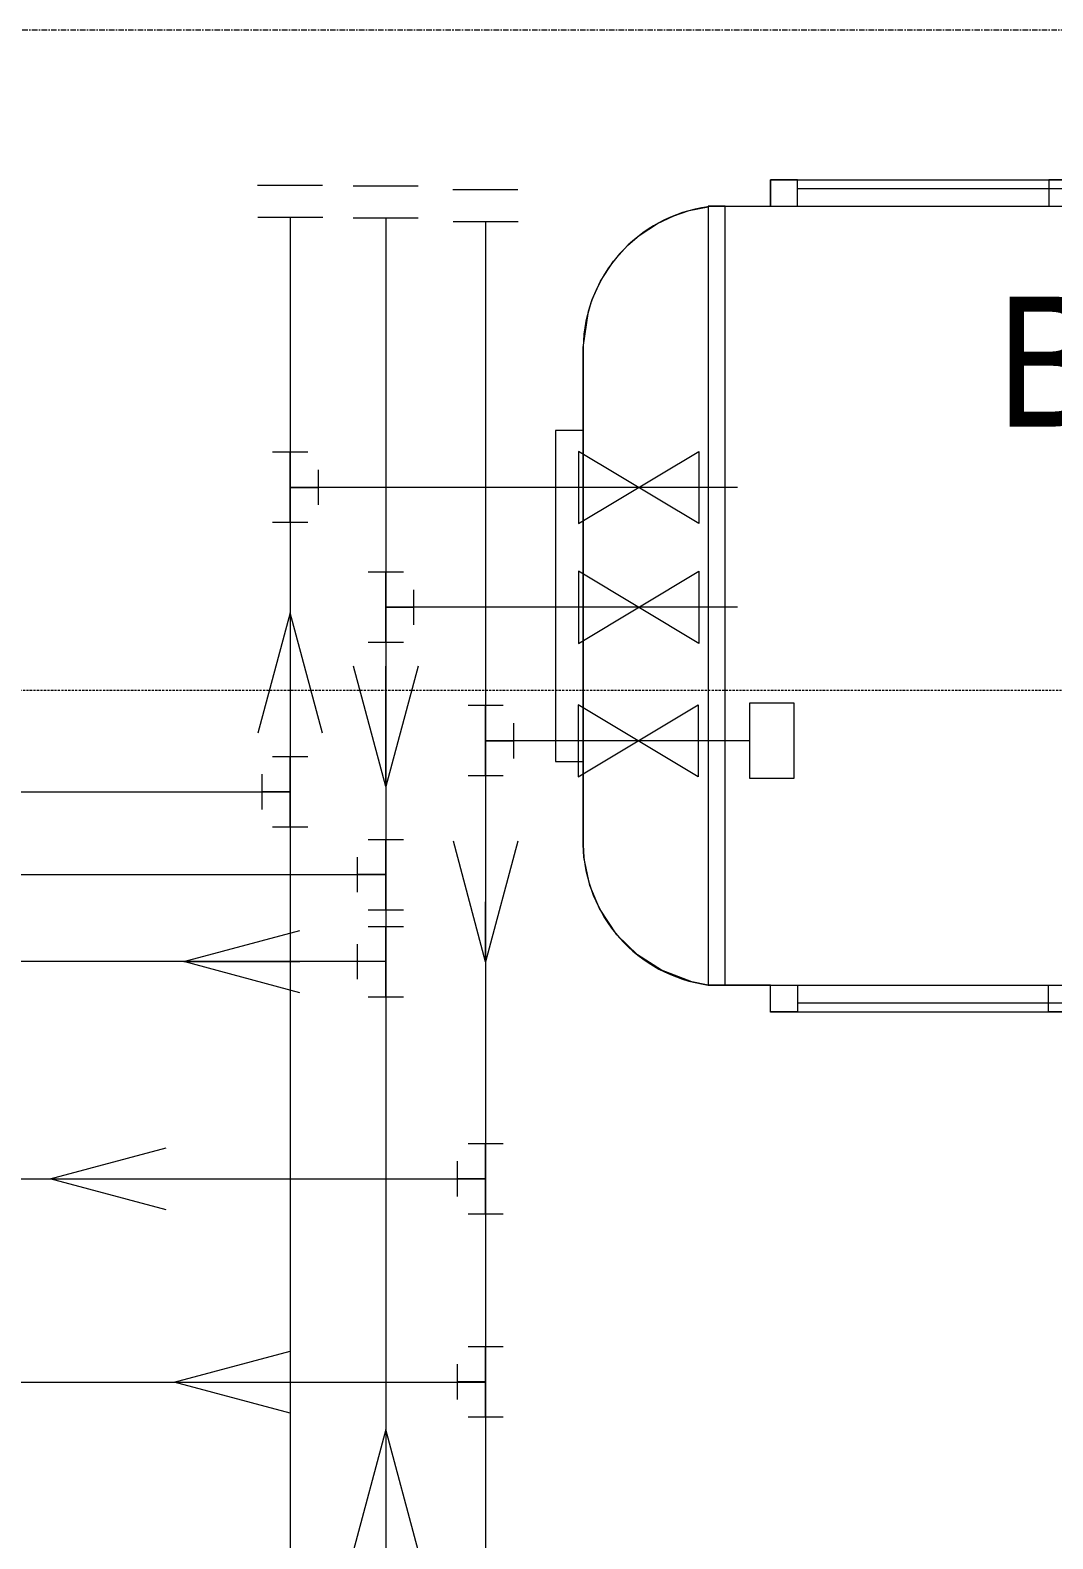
# Model space of a CAD drawing. Header units: millimetres. Extents: x 27447 to 251759, y -15958 to 82948.
# Drawn here: x 86598 to 88962, y 30050 to 33537 of the extents above; entities that cross this region are included whole.
import ezdxf

# ---------------------------------------------------------------- set-up
doc = ezdxf.new("R2010")
doc.units = ezdxf.units.MM
doc.linetypes.add('Dash Dot 3_16_', pattern=[7.9375, 4.7625, -1.5875, 0, -1.5875])
doc.linetypes.add('Grid Line', pattern=[22.225, 12.7, -3.175, 3.175, -3.175])
for name, color, linetype, lineweight in [('G-ANNO-SYMB-1', 111, 'Dash Dot 3_16_', 18), ('G-IMPT', 8, 'Continuous', 9), ('G-IMPT-3', 7, 'Continuous', 9), ('M-EQPM', 50, 'Continuous', 9), ('S-GRID-1', 1, 'Grid Line', 9)]:
    doc.layers.add(name, color=color, linetype=linetype, lineweight=lineweight)
doc.styles.add('VNI-Helve-Condense', font='VHELVCN.TTF', dxfattribs={"height": 300})

# ---------------------------------------------------------------- blocks, each defined once
blk = doc.blocks.new('TKTC_BON NUOC MAI_260130 - TKTC_BON NUOC MAI_260130_dwg_V-3426651-TKCS_MB TUM MÁI')
at = {"layer": 'G-IMPT', "flags": 128}
blk.add_lwpolyline([(115.7, -69.4), (-115.7, 69.4), (-115.7, -69.4), (115.7, 69.4)], close=True, dxfattribs=at)
blk = doc.blocks.new('TKTC_BON NUOC MAI_260130 - TKTC_BON NUOC MAI_260130_dwg_T-3426654-TKCS_MB TUM MÁI')
at = {"layer": 'G-IMPT'}
for p, q in [((-100, -50), (-100, 50)), ((100, -50), (100, 50)), ((-100, 0), (100, 0)), ((0, 0), (0, -80)), ((-50, -80), (50, -80))]:
    blk.add_line(p, q, dxfattribs=at)
blk = doc.blocks.new('TKTC_BON NUOC MAI_260130 - TKTC_BON NUOC MAI_260130_dwg_AR-3426652-TKCS_MB TUM MÁI')
at = {"layer": 'G-IMPT'}
blk.add_line((96.6, 0), (-96.6, 0), dxfattribs=at)
at = {"layer": 'G-IMPT', "flags": 128}
blk.add_lwpolyline([(-96.6, 51.8), (96.6, 0), (-96.6, -51.8)], dxfattribs=at)
blk = doc.blocks.new('TKTC_BON NUOC MAI_260130 - TKTC_BON NUOC MAI_260130_dwg_T-3426665-TKCS_MB TUM MÁI')
at = {"layer": 'G-IMPT'}
for p, q in [((-100, -50), (-100, 50)), ((100, -50), (100, 50)), ((-100, 0), (100, 0)), ((0, 0), (0, -80)), ((-50, -80), (50, -80))]:
    blk.add_line(p, q, dxfattribs=at)
blk = doc.blocks.new('TKTC_BON NUOC MAI_260130 - TKTC_BON NUOC MAI_260130_dwg_AR-3426666-TKCS_MB TUM MÁI')
at = {"layer": 'G-IMPT'}
blk.add_line((96.6, 0), (-96.6, 0), dxfattribs=at)
at = {"layer": 'G-IMPT', "flags": 128}
blk.add_lwpolyline([(-96.6, 51.8), (96.6, 0), (-96.6, -51.8)], dxfattribs=at)
blk = doc.blocks.new('TKTC_BON NUOC MAI_260130 - TKTC_BON NUOC MAI_260130_dwg_bon 10m3-3426673-TKCS_MB TUM MÁI')
at = {"layer": 'G-IMPT'}
for p, q in [((-110990.7, -828001.2), (-112714.5, -828001.2)), ((-110928.4, -828001.2), (-109214.6, -828001.2)), ((-112921.1, -828042.5), (-112921.1, -829841.3)), ((-112881.1, -828041.3), (-111695.7, -828041.3)), ((-111655.9, -828041.4), (-110262.6, -828041.4)), ((-110222.7, -828041.5), (-109048.3, -828041.5)), ((-109008.6, -829841.4), (-109008.6, -828042.6)), ((-113209.8, -828367.6), (-113209.8, -829516.3)), ((-108719.9, -828367.6), (-108719.9, -829516.3)), ((-112881.2, -829841.3), (-111695.8, -829841.3)), ((-111656, -829841.4), (-110262.7, -829841.4)), ((-110222.9, -829841.5), (-109048.4, -829841.5)), ((-110990.8, -829883), (-112714.7, -829883)), ((-110928.5, -829883), (-109214.7, -829883))]:
    blk.add_line(p, q, dxfattribs=at)
at = {"layer": 'G-IMPT', "flags": 128}
for points in [[(-109048.5, -828041.6), (-109048.5, -828041.6), (-109008.6, -828041.6), (-109008.6, -828042.6), (-108886.8, -828068.4), (-108818.2, -828109.4), (-108761.4, -828165.5), (-108719.3, -828233.8), (-108695.2, -828308.1), (-108688.7, -828367.6), (-108688.7, -829516.3), (-108703.7, -829609.7), (-108753.8, -829708.6), (-108794.3, -829754.3), (-108841.2, -829790.9), (-108887.3, -829815.8), (-108946.9, -829835.7), (-109008.6, -829841.4), (-109008.6, -829841.6), (-109048.4, -829841.6), (-109048.4, -829841.6), (-109152.4, -829841.6), (-109152.4, -829903.9), (-112777, -829903.9), (-112777, -829841.3), (-112881.2, -829841.3), (-112881.2, -829841.3), (-112921, -829841.3), (-112958.4, -829834), (-113028.8, -829807.3), (-113083.9, -829771.7), (-113131.6, -829725.1), (-113172.3, -829664.2), (-113194.3, -829611), (-113208, -829545.5), (-113209.8, -829516.3), (-113209.8, -828367.6), (-113197.6, -828283.7), (-113188.8, -828256.7), (-113169.5, -828214.2), (-113139.6, -828168.4), (-113106.9, -828132.3), (-113080.2, -828109.2), (-113037.9, -828081.4), (-112999.8, -828063.3), (-112964.4, -828051.4), (-112921.1, -828042.5), (-112920.9, -828041.3), (-112881.1, -828041.3), (-112776.8, -828041.3), (-112776.8, -827980.3), (-109152.3, -827980.3), (-109152.3, -828041.6), (-109108.5, -828041.6), (-109048.5, -828041.6)], [(-112714.5, -828042.5), (-112714.5, -827980.3), (-112776.8, -827980.3), (-112776.8, -828042.5)], [(-112071.6, -828042.6), (-112071.6, -827980.3), (-112133.9, -827980.3), (-112133.9, -828042.6)], [(-110928.4, -828042.7), (-110928.4, -827980.4), (-110990.7, -827980.4), (-110990.7, -828042.7)], [(-109860.3, -828042.8), (-109860.3, -827980.5), (-109922.5, -827980.5), (-109922.5, -828042.8)], [(-109152.3, -828042.8), (-109152.3, -827980.5), (-109214.6, -827980.5), (-109214.6, -828042.8)], [(-111695.9, -828005.2), (-111695.9, -829878.6), (-111656, -829878.6), (-111656, -828005.2), (-111695.9, -828005.2)], [(-110222.9, -828005.3), (-110222.9, -829878.7), (-110262.7, -829878.7), (-110262.7, -828005.3), (-110222.9, -828005.3)], [(-112920.9, -828041.3), (-112920.9, -829841.3), (-112881.2, -829841.3), (-112881.2, -828041.3), (-112920.9, -828041.3)], [(-109008.6, -828041.6), (-109008.6, -829841.6), (-109048.4, -829841.6), (-109048.4, -828041.6), (-109008.6, -828041.6)], [(-113273.4, -828559.9), (-113273.4, -829324.8), (-113209.8, -829324.8), (-113209.8, -828559.9), (-113273.4, -828559.9)], [(-108656.3, -828560), (-108656.3, -829324.8), (-108719.8, -829324.8), (-108719.8, -828560), (-108656.3, -828560)], [(-112714.7, -829841.3), (-112714.7, -829903.6), (-112777, -829903.6), (-112777, -829841.3)], [(-112071.7, -829841.4), (-112071.7, -829903.6), (-112134, -829903.6), (-112134, -829841.3)], [(-110928.5, -829841.4), (-110928.5, -829903.7), (-110990.8, -829903.7), (-110990.8, -829841.4)], [(-109860.4, -829841.5), (-109860.4, -829903.8), (-109922.7, -829903.8), (-109922.7, -829841.5)], [(-109152.4, -829841.6), (-109152.4, -829903.9), (-109214.7, -829903.9), (-109214.7, -829841.6)]]:
    blk.add_lwpolyline(points, dxfattribs=at)
at = {"layer": 'G-IMPT'}
for radius in [262.8, 224.3]:
    blk.add_circle((-110959.6, -828923.5), radius, dxfattribs=at)
for centre, start, end in [((-112875.9, -828373.5), 97.7762, 178.9906), ((-109053.8, -828373.5), 1.0137, 82.2282), ((-112875.9, -829510.4), 181.0137, 262.2282), ((-109053.8, -829510.4), 277.7762, 358.9906)]:
    blk.add_arc(centre, 334, start, end, dxfattribs=at)
blk = doc.blocks.new('TKTC_BON NUOC MAI_260130 - TKTC_BON NUOC MAI_260130_dwg_bon 10m3-V13-TKCS_MB TUM MÁI')
at = {"layer": 'G-IMPT'}
for p, q in [((-110990.7, -828001.2), (-112714.5, -828001.2)), ((-110928.4, -828001.2), (-109214.6, -828001.2)), ((-112921.1, -828042.5), (-112921.1, -829841.3)), ((-112881.1, -828041.3), (-111695.7, -828041.3)), ((-111655.9, -828041.4), (-110262.6, -828041.4)), ((-110222.7, -828041.5), (-109048.3, -828041.5)), ((-109008.6, -829841.4), (-109008.6, -828042.6)), ((-113209.8, -828367.6), (-113209.8, -829516.3)), ((-108719.9, -828367.6), (-108719.9, -829516.3)), ((-112881.2, -829841.3), (-111695.8, -829841.3)), ((-111656, -829841.4), (-110262.7, -829841.4)), ((-110222.9, -829841.5), (-109048.4, -829841.5)), ((-110990.8, -829883), (-112714.7, -829883)), ((-110928.5, -829883), (-109214.7, -829883))]:
    blk.add_line(p, q, dxfattribs=at)
at = {"layer": 'G-IMPT', "flags": 128}
for points in [[(-109048.5, -828041.6), (-109048.5, -828041.6), (-109008.6, -828041.6), (-109008.6, -828042.6), (-108886.8, -828068.4), (-108818.2, -828109.4), (-108761.4, -828165.5), (-108719.3, -828233.8), (-108695.2, -828308.1), (-108688.7, -828367.6), (-108688.7, -829516.3), (-108703.7, -829609.7), (-108753.8, -829708.6), (-108794.3, -829754.3), (-108841.2, -829790.9), (-108887.3, -829815.8), (-108946.9, -829835.7), (-109008.6, -829841.4), (-109008.6, -829841.6), (-109048.4, -829841.6), (-109048.4, -829841.6), (-109152.4, -829841.6), (-109152.4, -829903.9), (-112777, -829903.9), (-112777, -829841.3), (-112881.2, -829841.3), (-112881.2, -829841.3), (-112921, -829841.3), (-112958.4, -829834), (-113028.8, -829807.3), (-113083.9, -829771.7), (-113131.6, -829725.1), (-113172.3, -829664.2), (-113194.3, -829611), (-113208, -829545.5), (-113209.8, -829516.3), (-113209.8, -828367.6), (-113197.6, -828283.7), (-113188.8, -828256.7), (-113169.5, -828214.2), (-113139.6, -828168.4), (-113106.9, -828132.3), (-113080.2, -828109.2), (-113037.9, -828081.4), (-112999.8, -828063.3), (-112964.4, -828051.4), (-112921.1, -828042.5), (-112920.9, -828041.3), (-112881.1, -828041.3), (-112776.8, -828041.3), (-112776.8, -827980.3), (-109152.3, -827980.3), (-109152.3, -828041.6), (-109108.5, -828041.6), (-109048.5, -828041.6)], [(-112714.5, -828042.5), (-112714.5, -827980.3), (-112776.8, -827980.3), (-112776.8, -828042.5)], [(-112071.6, -828042.6), (-112071.6, -827980.3), (-112133.9, -827980.3), (-112133.9, -828042.6)], [(-110928.4, -828042.7), (-110928.4, -827980.4), (-110990.7, -827980.4), (-110990.7, -828042.7)], [(-109860.3, -828042.8), (-109860.3, -827980.5), (-109922.5, -827980.5), (-109922.5, -828042.8)], [(-109152.3, -828042.8), (-109152.3, -827980.5), (-109214.6, -827980.5), (-109214.6, -828042.8)], [(-111695.9, -828005.2), (-111695.9, -829878.6), (-111656, -829878.6), (-111656, -828005.2), (-111695.9, -828005.2)], [(-110222.9, -828005.3), (-110222.9, -829878.7), (-110262.7, -829878.7), (-110262.7, -828005.3), (-110222.9, -828005.3)], [(-112920.9, -828041.3), (-112920.9, -829841.3), (-112881.2, -829841.3), (-112881.2, -828041.3), (-112920.9, -828041.3)], [(-109008.6, -828041.6), (-109008.6, -829841.6), (-109048.4, -829841.6), (-109048.4, -828041.6), (-109008.6, -828041.6)], [(-113273.4, -828559.9), (-113273.4, -829324.8), (-113209.8, -829324.8), (-113209.8, -828559.9), (-113273.4, -828559.9)], [(-108656.3, -828560), (-108656.3, -829324.8), (-108719.8, -829324.8), (-108719.8, -828560), (-108656.3, -828560)], [(-112714.7, -829841.3), (-112714.7, -829903.6), (-112777, -829903.6), (-112777, -829841.3)], [(-112071.7, -829841.4), (-112071.7, -829903.6), (-112134, -829903.6), (-112134, -829841.3)], [(-110928.5, -829841.4), (-110928.5, -829903.7), (-110990.8, -829903.7), (-110990.8, -829841.4)], [(-109860.4, -829841.5), (-109860.4, -829903.8), (-109922.7, -829903.8), (-109922.7, -829841.5)], [(-109152.4, -829841.6), (-109152.4, -829903.9), (-109214.7, -829903.9), (-109214.7, -829841.6)]]:
    blk.add_lwpolyline(points, dxfattribs=at)
at = {"layer": 'G-IMPT'}
for radius in [262.8, 224.3]:
    blk.add_circle((-110959.6, -828923.5), radius, dxfattribs=at)
for centre, start, end in [((-112875.9, -828373.5), 97.7762, 178.9906), ((-109053.8, -828373.5), 1.0137, 82.2282), ((-112875.9, -829510.4), 181.0137, 262.2282), ((-109053.8, -829510.4), 277.7762, 358.9906)]:
    blk.add_arc(centre, 334, start, end, dxfattribs=at)
at = {"layer": 'G-IMPT-3', "char_height": 300, "attachment_point": 3, "rotation": 0.0784, "line_spacing_factor": 1.081022, "style": 'VNI-Helve-Condense'}
for s, insert, width in [('BOÀN NÖÔÙC', (-110379.1, -828248.1), 2128.742), ('INOX 10M3', (-110313.6, -828715.3), 2252.856)]:
    blk.add_mtext(s, dxfattribs=dict(at, insert=insert, width=width))
blk = doc.blocks.new('TKTC_BON NUOC MAI_260130 - TKTC_BON NUOC MAI_260130_dwg-3426650-TKCS_MB TUM MÁI')
at = {"layer": 'G-IMPT'}
for p, q in [((-115877.8, -827993.5), (-116028.2, -827993.5)), ((-115657.1, -827995), (-115807.4, -827995)), ((-115426.3, -828003.5), (-115576.7, -828003.5)), ((-115877.3, -828067.1), (-116027.6, -828067.1)), ((-115952.5, -828067.1), (-115952.5, -833043.5)), ((-115656.5, -828068.6), (-115806.9, -828068.6)), ((-115731.7, -828068.6), (-115731.7, -833036.5)), ((-115425.7, -828077.1), (-115576.1, -828077.1)), ((-115500.9, -828077.1), (-115500.9, -833038)), ((-114918.9, -828691.1), (-115952.5, -828691.1)), ((-114918.9, -828968.3), (-115731.7, -828968.3)), ((-114890.4, -829276.6), (-115500.9, -829276.6)), ((-116687.2, -830759.1), (-115500.9, -830759.1))]:
    blk.add_line(p, q, dxfattribs=at)
at = {"layer": 'G-IMPT', "flags": 128}
blk.add_lwpolyline([(-114890.4, -829364.1), (-114890.4, -829189.1), (-114788.4, -829189.1), (-114788.4, -829364.1)], close=True, dxfattribs=at)
for points in [[(-118575.2, -829933.8), (-118575.2, -829394.6), (-115952.5, -829394.6)], [(-118460.5, -829942), (-118460.5, -829586.1), (-115731.7, -829586.1)], [(-115731.7, -829787.2), (-118228.8, -829787.2), (-118228.8, -829942)]]:
    blk.add_lwpolyline(points, dxfattribs=at)
at = {"layer": 'M-EQPM'}
blk.add_line((-118234.7, -830289), (-115500.9, -830289), dxfattribs=at)
for name in ['TKTC_BON NUOC MAI_260130 - TKTC_BON NUOC MAI_260130_dwg_bon 10m3-3426673-TKCS_MB TUM MÁI', 'TKTC_BON NUOC MAI_260130 - TKTC_BON NUOC MAI_260130_dwg_bon 10m3-V13-TKCS_MB TUM MÁI']:
    blk.add_blockref(name, (-2065.9, 0.1))
for name, p, xscale, yscale, zscale, rotation in [('TKTC_BON NUOC MAI_260130 - TKTC_BON NUOC MAI_260130_dwg_T-3426654-TKCS_MB TUM MÁI', (-115952.5, -828691.1), 0.8132393083069475, 0.8132393083069475, 0.8132393083069475, 89.99999999999999), ('TKTC_BON NUOC MAI_260130 - TKTC_BON NUOC MAI_260130_dwg_T-3426654-TKCS_MB TUM MÁI', (-115731.7, -828968.3), 0.8132393083069475, 0.8132393083069475, 0.8132393083069475, 89.99999999999999), ('TKTC_BON NUOC MAI_260130 - TKTC_BON NUOC MAI_260130_dwg_AR-3426652-TKCS_MB TUM MÁI', (-115731.7, -829243.5), 1.441310281865282, 1.441310281865282, 1.441310281865282, 269.9993761066693), ('TKTC_BON NUOC MAI_260130 - TKTC_BON NUOC MAI_260130_dwg_T-3426654-TKCS_MB TUM MÁI', (-115500.9, -829276.8), 0.8132393083069475, 0.8132393083069475, 0.8132393083069475, 89.99999999999999), ('TKTC_BON NUOC MAI_260130 - TKTC_BON NUOC MAI_260130_dwg_AR-3426652-TKCS_MB TUM MÁI', (-115500.9, -829648.1), 1.441310281865299, 1.441310281865299, 1.441310281865299, 269.9962119138713), ('TKTC_BON NUOC MAI_260130 - TKTC_BON NUOC MAI_260130_dwg_AR-3426652-TKCS_MB TUM MÁI', (-116064.5, -829787.2), 1.385875271024317, 1.385875271024317, 1.385875271024317, 179.999376106405), ('TKTC_BON NUOC MAI_260130 - TKTC_BON NUOC MAI_260130_dwg_AR-3426652-TKCS_MB TUM MÁI', (-116373.3, -830289), 1.385875271024317, 1.385875271024317, 1.385875271024317, 179.999376106405), ('TKTC_BON NUOC MAI_260130 - TKTC_BON NUOC MAI_260130_dwg_AR-3426652-TKCS_MB TUM MÁI', (-116086.9, -830758.9), 1.385875271024317, 1.385875271024317, 1.385875271024317, 179.999376106405)]:
    blk.add_blockref(name, p, dxfattribs=dict(xscale=xscale, yscale=yscale, zscale=zscale, rotation=rotation))
at = {"xscale": 1.199999999906868, "yscale": 1.199999999906868, "zscale": 1.199999999906868}
for p in [(-115147.4, -828691.1), (-115147.4, -828968.3), (-115148.5, -829276.8)]:
    blk.add_blockref('TKTC_BON NUOC MAI_260130 - TKTC_BON NUOC MAI_260130_dwg_V-3426651-TKCS_MB TUM MÁI', p, dxfattribs=at)
at = {"extrusion": (0, 0, -1)}
for name, p, xscale, yscale, zscale, rotation in [('TKTC_BON NUOC MAI_260130 - TKTC_BON NUOC MAI_260130_dwg_AR-3426666-TKCS_MB TUM MÁI', (115952.5, -829120.1), 1.441310281865283, 1.441310281865283, -1.441310281865283, 89.99937610666927), ('TKTC_BON NUOC MAI_260130 - TKTC_BON NUOC MAI_260130_dwg_T-3426665-TKCS_MB TUM MÁI', (115952.5, -829394.6), 0.8132393083069472, 0.8132393083069472, -0.8132393083069472, 90.00000000000001), ('TKTC_BON NUOC MAI_260130 - TKTC_BON NUOC MAI_260130_dwg_T-3426665-TKCS_MB TUM MÁI', (115731.7, -829586.1), 0.8132393083069472, 0.8132393083069472, -0.8132393083069472, 90.00000000000001), ('TKTC_BON NUOC MAI_260130 - TKTC_BON NUOC MAI_260130_dwg_T-3426665-TKCS_MB TUM MÁI', (115731.7, -829787.2), 0.8132393083069472, 0.8132393083069472, -0.8132393083069472, 90.00000000000001), ('TKTC_BON NUOC MAI_260130 - TKTC_BON NUOC MAI_260130_dwg_T-3426665-TKCS_MB TUM MÁI', (115500.9, -830289), 0.8132393083069472, 0.8132393083069472, -0.8132393083069472, 90.00000000000001), ('TKTC_BON NUOC MAI_260130 - TKTC_BON NUOC MAI_260130_dwg_T-3426665-TKCS_MB TUM MÁI', (115500.9, -830758.2), 0.8132393083069472, 0.8132393083069472, -0.8132393083069472, 90.00000000000001), ('TKTC_BON NUOC MAI_260130 - TKTC_BON NUOC MAI_260130_dwg_AR-3426666-TKCS_MB TUM MÁI', (115731.7, -831007.9), 1.441310281865282, 1.441310281865282, -1.441310281865282, 89.99937610666927)]:
    blk.add_blockref(name, p, dxfattribs=dict(at, xscale=xscale, yscale=yscale, zscale=zscale, rotation=rotation))
blk = doc.blocks.new('TKTC_BON NUOC MAI_260130 - TKTC_BON NUOC MAI_260130-2047084-TKCS_MB TUM MÁI')
blk.add_blockref('TKTC_BON NUOC MAI_260130 - TKTC_BON NUOC MAI_260130_dwg-3426650-TKCS_MB TUM MÁI', (169499.2, 843934.4))

msp = doc.modelspace()

# ---------------------------------------------------------------- linework, layer by layer
at = {"layer": 'G-ANNO-SYMB-1'}
msp.add_line((27827.8, 32011.5), (133630.6, 32011.5), dxfattribs=at)
at = {"layer": 'S-GRID-1'}
msp.add_line((128131.3, 33536.9), (34592.6, 33536.9), dxfattribs=at)

# ---------------------------------------------------------------- block references
at = {"layer": 'M-EQPM'}
msp.add_blockref('TKTC_BON NUOC MAI_260130 - TKTC_BON NUOC MAI_260130-2047084-TKCS_MB TUM MÁI', (33652.6, 17236.9), dxfattribs=at)

doc.saveas('drawing.dxf')
